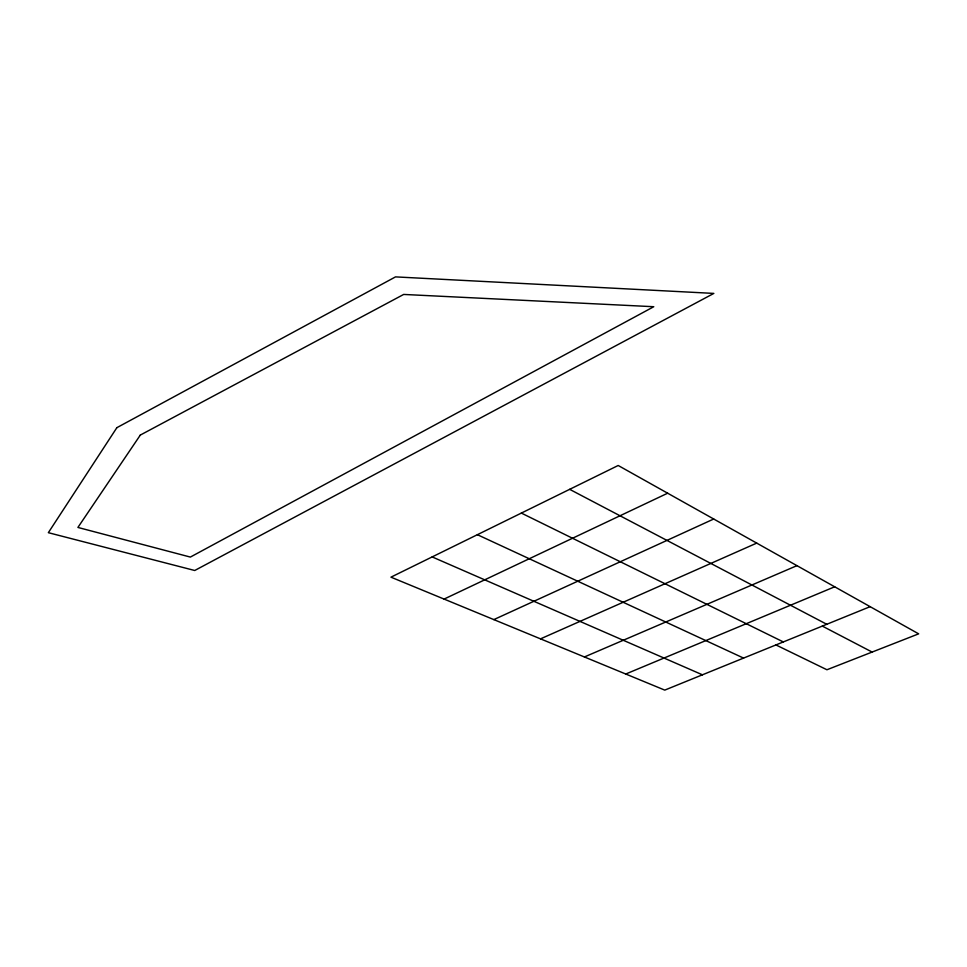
<?xml version="1.0" encoding="UTF-8"?>
<svg xmlns="http://www.w3.org/2000/svg" width="967" height="967" viewBox="0 0 967 967"><rect width="100%" height="100%" fill="white"/><g stroke="black" fill="none" stroke-linecap="round" stroke-linejoin="round"><path stroke-width="1.45" d="M444.083 599.081L667.653 493.206M493.835 619.605L713.719 519.013M540.517 638.861L756.726 543.103M584.406 656.968L796.953 565.647M625.746 674.023L834.69 586.788M870.131 606.66L664.764 690.112L390.958 577.166L618.191 465.49L918.65 633.844L826.942 669.756L775.933 644.941M432.164 556.919L702.441 674.809M477.384 534.691L743.575 658.092M521.346 513.078L783.33 641.931M822.313 626.096L872.125 652.06M569.66 489.338L826.773 624.283M116.862 427.68L48.35 532.684L194.73 570.494L713.839 293.412L395.515 276.888L116.862 427.68M140.324 435.065L77.904 527.438L190.354 557.077L653.765 306.72L403.674 294.439L140.324 435.065"/></g></svg>
